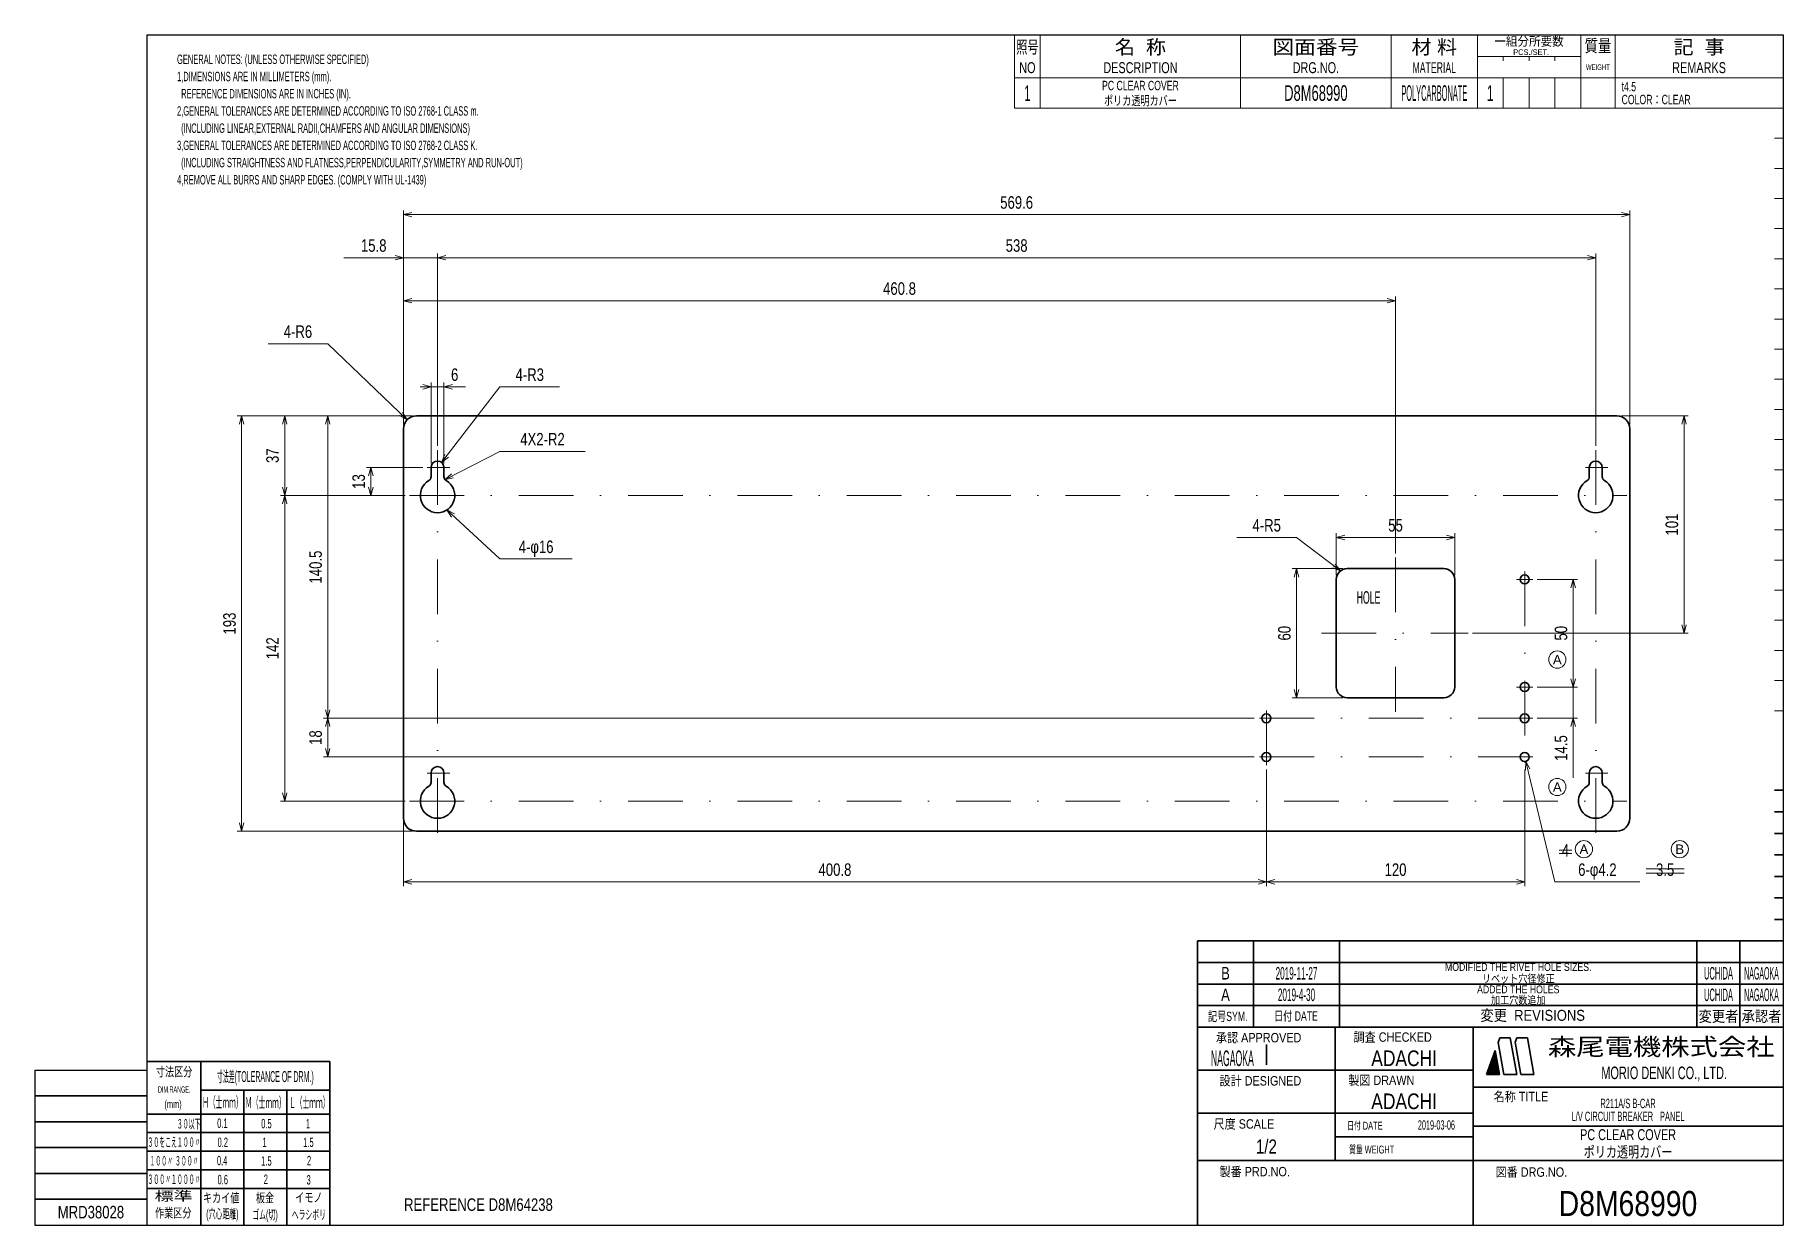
# Model space of a CAD drawing. Header units: millimetres. Extents: x 7 to 413, y 10 to 287.
import ezdxf
from ezdxf.enums import TextEntityAlignment as Align

# ---------------------------------------------------------------- set-up
doc = ezdxf.new("R2010")
doc.units = ezdxf.units.MM
doc.linetypes.add('DASHDOT', pattern=[25.3, 12.7, -6.3, 0, -6.3])
for name, color, linetype in [('GR1_05', 7, 'Continuous'), ('GR1_13', 7, 'Continuous'), ('GR1_16', 7, 'Continuous'), ('図面枠D8M', 7, 'Continuous'), ('表題、部品表', 7, 'Continuous'), ('表題、部品表_01', 7, 'Continuous'), ('表題、部品表_02', 7, 'Continuous'), ('表題、部品表_03', 7, 'Continuous')]:
    doc.layers.add(name, color=color, linetype=linetype)
doc.styles.add('HG丸ｺﾞｼｯｸM-PRO', font='')
doc.styles.get('HG丸ｺﾞｼｯｸM-PRO').set_extended_font_data('HG丸ｺﾞｼｯｸM-PRO')

# ---------------------------------------------------------------- blocks, each defined once
blk = doc.blocks.new('BLKF024')
at = {"layer": '図面枠D8M', "color": 4, "linetype": 'Continuous', "lineweight": 13}
for p, q in [((344.778471, 46.998727), (346.524087, 48.744343)), ((344.8594, 47.221078), (346.502888, 48.864566)), ((344.940329, 47.443428), (346.48169, 48.984789)), ((345.021258, 47.665778), (346.460491, 49.105012)), ((345.102186, 47.888128), (346.439293, 49.225235)), ((345.183115, 48.110479), (346.418094, 49.345457)), ((345.264044, 48.332829), (346.396896, 49.46568)), ((345.344973, 48.555179), (346.375697, 49.585903)), ((345.425902, 48.777529), (346.354499, 49.706126)), ((345.506831, 48.999879), (346.3333, 49.826349)), ((345.58776, 49.22223), (346.312102, 49.946572)), ((345.668689, 49.44458), (346.290903, 50.066794)), ((345.749617, 49.66693), (346.269705, 50.187017)), ((345.830546, 49.88928), (346.248506, 50.30724)), ((345.911475, 50.111631), (346.227307, 50.427463)), ((345.992404, 50.333981), (346.206109, 50.547686)), ((346.073333, 50.556331), (346.18491, 50.667909)), ((346.154262, 50.778681), (346.163712, 50.788131)), ((344.157871, 45.246757), (346.693675, 47.782561)), ((344.211969, 45.442276), (346.672477, 47.902784)), ((344.292898, 45.664626), (346.651278, 48.023006)), ((344.299292, 45.246757), (346.714874, 47.662338)), ((344.373827, 45.886976), (346.63008, 48.143229)), ((344.440714, 45.246757), (346.736072, 47.542115)), ((344.454756, 46.109327), (346.608881, 48.263452)), ((344.535684, 46.331677), (346.587682, 48.383675)), ((344.582135, 45.246757), (346.757271, 47.421892)), ((344.616613, 46.554027), (346.566484, 48.503898)), ((344.697542, 46.776377), (346.545285, 48.624121)), ((344.723556, 45.246757), (346.778469, 47.301669)), ((344.864978, 45.246757), (346.799668, 47.181447)), ((345.006399, 45.246757), (346.820866, 47.061224)), ((345.147821, 45.246757), (346.842065, 46.941001)), ((345.289242, 45.246757), (346.863263, 46.820778)), ((345.430663, 45.246757), (346.884462, 46.700555)), ((345.572085, 45.246757), (346.90566, 46.580332)), ((345.713506, 45.246757), (346.926859, 46.46011)), ((345.854927, 45.246757), (346.948057, 46.339887)), ((345.996349, 45.246757), (346.969256, 46.219664)), ((346.13777, 45.246757), (346.990455, 46.099441)), ((346.279191, 45.246757), (347.011653, 45.979218)), ((346.420613, 45.246757), (347.032852, 45.858995)), ((346.562034, 45.246757), (347.05405, 45.738773)), ((346.703455, 45.246757), (347.075249, 45.61855)), ((346.844877, 45.246757), (347.096447, 45.498327)), ((346.986298, 45.246757), (347.117646, 45.378104)), ((347.12772, 45.246757), (347.138844, 45.257881))]:
    blk.add_line(p, q, dxfattribs=at)
blk = doc.blocks.new('BLKF023')
at = {"layer": '図面枠D8M', "color": 2, "linetype": 'Continuous', "lineweight": 25}
for p, q in [((33, 286.75), (413, 286.75)), ((33, 286.75), (33, 10.25)), ((413, 286.75), (413, 10.25)), ((7, 46.25), (7, 10.25)), ((7, 46.25), (33, 46.25)), ((7, 10.25), (413, 10.25))]:
    blk.add_line(p, q, dxfattribs=at)
at = {"layer": '図面枠D8M', "color": 4, "linetype": 'Continuous', "lineweight": 13}
for p, q in [((413, 269.75), (411, 269.75)), ((413, 262.75), (411, 262.75)), ((413, 255.75), (411, 255.75)), ((413, 248.75), (411, 248.75)), ((413, 241.75), (411, 241.75)), ((413, 234.75), (411, 234.75)), ((413, 227.75), (411, 227.75)), ((413, 220.75), (411, 220.75)), ((413, 213.75), (411, 213.75)), ((413, 206.75), (411, 206.75)), ((413, 199.75), (411, 199.75)), ((413, 192.75), (411, 192.75)), ((413, 185.75), (411, 185.75)), ((413, 178.75), (411, 178.75)), ((413, 171.75), (411, 171.75)), ((413, 164.75), (411, 164.75)), ((413, 157.75), (411, 157.75)), ((413, 150.75), (411, 150.75)), ((413, 143.75), (411, 143.75)), ((413, 136.75), (411, 136.75)), ((411, 129.75), (413, 129.75))]:
    blk.add_line(p, q, dxfattribs=at)
at = {"layer": '図面枠D8M', "color": 3, "linetype": 'Continuous', "lineweight": 35}
for p, q in [((413, 111.25), (411, 111.25)), ((413, 106.25), (411, 106.25)), ((413, 101.25), (411, 101.25)), ((413, 96.25), (411, 96.25)), ((413, 91.25), (411, 91.25)), ((413, 86.25), (411, 86.25)), ((413, 81.25), (411, 81.25)), ((277, 76.25), (413, 76.25)), ((277, 76.25), (277, 10.25)), ((290, 76.25), (290, 56.25)), ((310, 76.25), (310, 56.25)), ((393, 76.25), (393, 56.25)), ((403, 76.25), (403, 56.25)), ((277, 71.25), (413, 71.25)), ((277, 66.25), (413, 66.25)), ((277, 61.25), (413, 61.25)), ((277, 56.25), (413, 56.25)), ((309, 56.25), (309, 25.25)), ((341, 56.25), (341, 10.25)), ((346.84, 52.65), (347.23, 53.75)), ((347.23, 53.75), (349.64, 53.75)), ((351.14, 45.25), (349.64, 53.75)), ((351.18, 53.75), (350.82, 52.76)), ((351.18, 53.75), (353.64, 53.75)), ((355.14, 45.25), (353.64, 53.75)), ((293, 52.17), (293, 47.48)), ((344.14, 45.25), (346.16, 50.8)), ((347.14, 45.25), (346.16, 50.8)), ((348.14, 45.25), (346.84, 52.65)), ((352.14, 45.25), (350.82, 52.76)), ((33, 48.25), (75.5, 48.25)), ((45.5, 48.25), (45.5, 10.25)), ((75.5, 48.25), (75.5, 10.25)), ((277, 46.25), (341, 46.25)), ((344.14, 45.25), (347.14, 45.25)), ((348.14, 45.25), (351.14, 45.25)), ((352.14, 45.25), (355.14, 45.25)), ((45.5, 41.55), (75.5, 41.55)), ((55.5, 41.55), (55.5, 10.25)), ((65.5, 41.55), (65.5, 10.25)), ((341, 42.25), (413, 42.25)), ((7, 40.25), (33, 40.25)), ((7, 34.25), (33, 34.25)), ((33, 36.05), (75.5, 36.05)), ((277, 36.25), (341, 36.25)), ((341, 33.25), (413, 33.25)), ((33, 31.72), (75.5, 31.72)), ((309, 30.75), (341, 30.75)), ((7, 28.25), (33, 28.25)), ((33, 27.4), (75.5, 27.4)), ((277, 25.25), (413, 25.25)), ((7, 22.25), (33, 22.25)), ((33, 23.07), (75.5, 23.07)), ((33, 16.25), (7, 16.25)), ((33, 18.75), (75.5, 18.75))]:
    blk.add_line(p, q, dxfattribs=at)
at = {"layer": '図面枠D8M', "color": 4, "linetype": 'Continuous', "lineweight": 13}
blk.add_blockref('BLKF024', (0, 0), dxfattribs=at)
at = {"layer": '図面枠D8M', "color": 4, "linetype": 'Continuous', "lineweight": 13, "style": 'HG丸ｺﾞｼｯｸM-PRO'}
for s, height, width, p in [('記号SYM.', 2.182, 0.69227, (284.03, 58.74)), ('日付 DATE', 2.182, 0.692507, (299.87, 58.83)), ('変更  REVISIONS', 2.5455, 0.887352, (354.85, 58.97)), ('変更者', 2.545, 0.887717, (398, 58.75)), ('承認者', 2.545, 0.887717, (408, 58.75)), ('承認 APPROVED', 2.1818, 0.863151, (291.21, 53.79)), ('調査 CHECKED', 2.182, 0.863174, (322.34, 53.92)), ('寸法差(TOLERANCE OF DRM.)', 2.5455, 0.382528, (60.52, 44.75)), ('設計 DESIGNED', 2.1818, 0.862613, (291.61, 43.76)), ('製図 DRAWN', 2.182, 0.863099, (319.7, 43.9)), ('DIM.RANGE.', 1.455, 0.522543, (39.35, 41.74)), ('名称 TITLE', 2.182, 0.862489, (352.13, 40.11)), ('Ｈ（士ｍｍ）', 2.545, 0.439786, (50.53, 38.76)), ('Ｍ（士ｍｍ）', 2.545, 0.439786, (60.52, 38.71)), ('Ｌ（士ｍｍ）', 2.545, 0.439786, (70.7, 38.71)), ('３０以下', 2.182, 0.44793, (42.7, 33.77)), ('0.1', 2.182, 0.522424, (50.53, 33.92)), ('0.5', 2.182, 0.522424, (60.76, 33.82)), ('1', 2.18, 0.521199, (70.42, 33.82)), ('尺度 SCALE', 2.182, 0.862581, (287.78, 33.74)), ('日付 DATE', 1.818, 0.618255, (315.88, 33.34)), ('３０をこえ１００〃', 2.182, 0.44793, (39.29, 29.52)), ('0.2', 2.182, 0.522424, (50.62, 29.48)), ('1', 2.18, 0.521199, (60.33, 29.48)), ('1.5', 2.182, 0.522424, (70.52, 29.48)), ('質量 WEIGHT', 1.818, 0.618812, (317.46, 27.8)), ('１００〃 ３００〃', 2.182, 0.448161, (39.29, 25.18)), ('0.4', 2.182, 0.522424, (50.48, 25.24)), ('1.5', 2.182, 0.522424, (60.76, 25.15)), ('2', 2.18, 0.521199, (70.66, 25.24)), ('３００〃１０００〃', 2.182, 0.44793, (39.29, 20.89)), ('0.6', 2.182, 0.522424, (50.62, 20.81)), ('2', 2.18, 0.521199, (60.62, 20.9)), ('3', 2.18, 0.521199, (70.56, 20.76)), ('製番 PRD.NO.', 2.182, 0.863299, (290.29, 22.66)), ('図番 DRG.NO.', 2.182, 0.863083, (354.56, 22.56)), ('キカイ値', 2.182, 0.692256, (50.24, 16.58)), ('板金', 2.182, 0.692256, (60.43, 16.58)), ('イモノ', 2.182, 0.692256, (70.61, 16.67))]:
    blk.add_text(s, height=height, dxfattribs=dict(at, width=width)).set_placement(p, align=Align.MIDDLE_CENTER)
at = {"layer": '図面枠D8M', "color": 2, "linetype": 'Continuous', "lineweight": 25, "style": 'HG丸ｺﾞｼｯｸM-PRO', "width": 1.206081}
blk.add_text('森尾電機株式会社', height=4, dxfattribs=at).set_placement((384.72, 51.68), align=Align.MIDDLE_CENTER)
at = {"layer": '図面枠D8M', "color": 4, "linetype": 'Continuous', "lineweight": 13, "style": 'HG丸ｺﾞｼｯｸM-PRO'}
for s, height, width, p in [('寸法区分', 2.182, 0.692256, (39.31, 44.15)), ('(mm)', 1.818, 0.619256, (39.07, 36.89)), ('標準', 2.182, 1.489301, (39.21, 15.25)), ('作業区分', 2.182, 0.692256, (39.12, 11.35)), ('(穴心距離)', 2.182, 0.521231, (50.53, 11.11)), ('ゴム(切)', 2.182, 0.521232, (60.43, 10.92)), ('ヘラシボリ', 2.182, 0.521228, (70.61, 10.92))]:
    blk.add_text(s, height=height, dxfattribs=dict(at, width=width)).set_placement(p, align=Align.BOTTOM_CENTER)
at = {"layer": '図面枠D8M', "color": 3, "linetype": 'Continuous', "lineweight": 35, "style": 'HG丸ｺﾞｼｯｸM-PRO', "width": 0.652197}
blk.add_text('MORIO DENKI CO., LTD.', height=2.9091, dxfattribs=at).set_placement((385.38, 45.61), align=Align.MIDDLE_CENTER)
blk = doc.blocks.new('BLKF025')
at = {"layer": '図面枠D8M', "color": 3, "linetype": 'Continuous', "lineweight": 35, "style": 'HG丸ｺﾞｼｯｸM-PRO'}
for s, height, width, p in [('B', 2.91, 0.78204, (283.5, 68.75)), ('2019-11-27', 2.909, 0.488281, (300, 68.75)), ('UCHIDA', 2.909, 0.415827, (398, 68.75)), ('NAGAOKA', 2.909, 0.334453, (408, 68.75)), ('A', 2.91, 0.782973, (283.5, 63.75)), ('2019-4-30', 2.909, 0.488281, (300, 63.75)), ('ADDED THE HOLES', 1.8182, 0.831554, (351.5, 65)), ('UCHIDA', 2.909, 0.415827, (398, 63.75)), ('NAGAOKA', 2.909, 0.334453, (408, 63.75)), ('NAGAOKA', 3.636, 0.414524, (285.11, 49)), ('ADACHI', 3.636, 0.830909, (325, 49)), ('ADACHI', 3.636, 0.830909, (325, 39)), ('L/V CIRCUIT BREAKER\u3000PANEL', 2.1818, 0.522183, (377, 35.5)), ('R211A/S B-CAR', 2.1818, 0.521847, (377, 38.5)), ('2019-03-06', 2.182, 0.482412, (332.5, 33.5)), ('PC CLEAR COVER', 2.5455, 0.741449, (377, 31.25)), ('1/2', 3.273, 0.80628, (293, 28.5)), ('D8M68990', 5.818, 0.845432, (377, 15.25))]:
    blk.add_text(s, height=height, dxfattribs=dict(at, width=width)).set_placement(p, align=Align.MIDDLE_CENTER)
at = {"layer": '図面枠D8M', "color": 3, "linetype": 'Continuous', "lineweight": 35, "style": 'HG丸ｺﾞｼｯｸM-PRO', "width": 0.830922}
blk.add_text('MODIFIED THE RIVET HOLE SIZES.', height=1.8182, dxfattribs=at).set_placement((351.5, 68.75), align=Align.BOTTOM_CENTER)
blk = doc.blocks.new('BLKF026')
at = {"layer": '表題、部品表_02', "color": 4, "linetype": 'Continuous', "lineweight": 13}
for p, q in [((234.5, 276.75), (234.5, 269.75)), ((234.5, 276.75), (413, 276.75)), ((240.5, 276.75), (240.5, 269.75)), ((287, 276.75), (287, 269.75)), ((322, 276.75), (322, 269.75)), ((342, 276.75), (342, 269.75)), ((348, 276.75), (348, 269.75)), ((354, 276.75), (354, 269.75)), ((360, 269.75), (360, 276.75)), ((366, 276.75), (366, 269.75)), ((374, 276.75), (374, 269.75)), ((413, 276.75), (413, 269.75)), ((234.5, 269.75), (413, 269.75))]:
    blk.add_line(p, q, dxfattribs=at)
blk = doc.blocks.new('BLKF029')
at = {"layer": '表題、部品表_01', "color": 4, "linetype": 'Continuous', "lineweight": 13}
for p, q in [((234.5, 286.75), (234.5, 276.75)), ((234.5, 286.75), (413, 286.75)), ((240.5, 286.75), (240.5, 276.75)), ((287, 286.75), (287, 276.75)), ((322, 286.75), (322, 276.75)), ((342, 286.75), (342, 276.75)), ((366, 286.75), (366, 276.75)), ((374, 286.75), (374, 276.75)), ((413, 286.75), (413, 276.75)), ((342, 281.75), (366, 281.75)), ((348, 280.75), (348, 281.75)), ((354, 281.75), (354, 280.75)), ((360, 281.75), (360, 280.75)), ((234.5, 276.75), (413, 276.75))]:
    blk.add_line(p, q, dxfattribs=at)
at = {"layer": '表題、部品表_01', "color": 3, "linetype": 'Continuous', "lineweight": 35, "style": 'HG丸ｺﾞｼｯｸM-PRO'}
for s, height, width, p in [('照号', 2.909, 0.651535, (237.5, 283.95)), ('名  称', 3.273, 1.042426, (263.75, 283.95)), ('図面番号', 3.273, 1.127518, (304.5, 283.95)), ('材 料', 3.273, 1.042439, (332, 283.95)), ('一組分所要数', 2.036, 0.966638, (354, 285.25)), ('質量', 2.909, 0.781842, (370, 284.25)), ('記  事', 3.273, 1.042426, (393.5, 283.95)), ('NO', 2.545, 0.740841, (237.5, 279.15)), ('DESCRIPTION', 2.5455, 0.741365, (263.75, 279.15)), ('DRG.NO.', 2.545, 0.741189, (304.5, 279.15)), ('MATERIAL', 2.545, 0.594756, (332, 279.15)), ('PCS./SET.', 1.309, 0.862935, (354.5, 282.75)), ('REMARKS', 2.545, 0.742803, (393.5, 279.15)), ('WEIGHT', 1.309, 0.635507, (370, 279.25))]:
    blk.add_text(s, height=height, dxfattribs=dict(at, width=width)).set_placement(p, align=Align.MIDDLE_CENTER)
blk = doc.blocks.new('BLKF028')
at = {"layer": '表題、部品表_01', "color": 3, "linetype": 'Continuous', "lineweight": 13}
blk.add_blockref('BLKF029', (0, 0), dxfattribs=at)
blk = doc.blocks.new('FXTIP_ARROW_S')
at = {"color": 0, "linetype": 'Continuous', "lineweight": -2}
for q in [(-1, 0), (-0.97, 0.26), (-0.97, -0.26)]:
    blk.add_line((0, 0), q, dxfattribs=at)
blk = doc.blocks.new('FXTIP_ARROW_E')
at = {"color": 0, "linetype": 'Continuous', "lineweight": -2}
for q in [(-1, 0), (-0.97, 0.26), (-0.97, -0.26)]:
    blk.add_line((0, 0), q, dxfattribs=at)
blk = doc.blocks.new('BLKF030')
at = {"layer": 'GR1_05', "color": 4, "linetype": 'Continuous', "lineweight": 13}
blk.add_circle((366.75, 97.58), 2, dxfattribs=at)
at = {"layer": 'GR1_05', "color": 4, "linetype": 'Continuous', "lineweight": 13, "style": 'HG丸ｺﾞｼｯｸM-PRO', "width": 1.042301}
blk.add_text('A', height=2.18, dxfattribs=at).set_placement((366.75, 97.58), align=Align.MIDDLE_CENTER)
blk = doc.blocks.new('BLKF031')
at = {"layer": 'GR1_05', "color": 4, "linetype": 'Continuous', "lineweight": 13}
blk.add_circle((360.57, 112.03), 2, dxfattribs=at)
at = {"layer": 'GR1_05', "color": 4, "linetype": 'Continuous', "lineweight": 13, "style": 'HG丸ｺﾞｼｯｸM-PRO', "width": 1.042301}
blk.add_text('A', height=2.18, dxfattribs=at).set_placement((360.57, 112.03), align=Align.MIDDLE_CENTER)
blk = doc.blocks.new('BLKF032')
at = {"layer": 'GR1_05', "color": 4, "linetype": 'Continuous', "lineweight": 13}
blk.add_circle((360.57, 141.63), 2, dxfattribs=at)
at = {"layer": 'GR1_05', "color": 4, "linetype": 'Continuous', "lineweight": 13, "style": 'HG丸ｺﾞｼｯｸM-PRO', "width": 1.042301}
blk.add_text('A', height=2.18, dxfattribs=at).set_placement((360.57, 141.63), align=Align.MIDDLE_CENTER)
blk = doc.blocks.new('BLKF034')
at = {"layer": 'GR1_13', "color": 3, "linetype": 'Continuous', "lineweight": 35}
for p, q in [((99, 184.25), (99, 186.25)), ((99, 184.08), (99, 184.25)), ((102, 184.25), (102, 186.25)), ((102, 184.08), (102, 184.25))]:
    blk.add_line(p, q, dxfattribs=at)
for centre, radius, start, end in [((100.5, 186.25), 1.5, 0, 180), ((100.5, 179.75), 4, 120, 60), ((98, 184.08), 1, 300, 0), ((103, 184.08), 1, 180, 240)]:
    blk.add_arc(centre, radius, start, end, dxfattribs=at)
blk = doc.blocks.new('BLKF035')
at = {"layer": 'GR1_13', "color": 3, "linetype": 'Continuous', "lineweight": 35}
for p, q in [((99, 113.25), (99, 115.25)), ((102, 113.25), (102, 115.25)), ((99, 113.08), (99, 113.25)), ((102, 113.08), (102, 113.25))]:
    blk.add_line(p, q, dxfattribs=at)
for centre, radius, start, end in [((100.5, 115.25), 1.5, 0, 180), ((100.5, 108.75), 4, 120, 60), ((98, 113.08), 1, 300, 0), ((103, 113.08), 1, 180, 240)]:
    blk.add_arc(centre, radius, start, end, dxfattribs=at)
blk = doc.blocks.new('BLKF036')
at = {"layer": 'GR1_13', "color": 3, "linetype": 'Continuous', "lineweight": 35}
for p, q in [((368, 113.25), (368, 115.25)), ((371, 113.25), (371, 115.25)), ((368, 113.08), (368, 113.25)), ((371, 113.08), (371, 113.25))]:
    blk.add_line(p, q, dxfattribs=at)
for centre, radius, start, end in [((369.5, 115.25), 1.5, 0, 180), ((369.5, 108.75), 4, 120, 60), ((367, 113.08), 1, 300, 0), ((372, 113.08), 1, 180, 240)]:
    blk.add_arc(centre, radius, start, end, dxfattribs=at)
blk = doc.blocks.new('BLKF037')
at = {"layer": 'GR1_13', "color": 3, "linetype": 'Continuous', "lineweight": 35}
for p, q in [((368, 184.25), (368, 186.25)), ((368, 184.08), (368, 184.25)), ((371, 184.25), (371, 186.25)), ((371, 184.08), (371, 184.25))]:
    blk.add_line(p, q, dxfattribs=at)
for centre, radius, start, end in [((369.5, 186.25), 1.5, 0, 180), ((369.5, 179.75), 4, 120, 60), ((367, 184.08), 1, 300, 0), ((372, 184.08), 1, 180, 240)]:
    blk.add_arc(centre, radius, start, end, dxfattribs=at)
blk = doc.blocks.new('BLKF033')
at = {"layer": 'GR1_13', "color": 3, "linetype": 'Continuous', "lineweight": 35}
for p, q in [((92.6, 104.75), (92.6, 195.25)), ((95.6, 198.25), (374.4, 198.25)), ((377.4, 104.75), (377.4, 195.25)), ((311.75, 162.75), (334.25, 162.75)), ((309.25, 135.25), (309.25, 160.25)), ((336.75, 135.25), (336.75, 160.25)), ((311.75, 132.75), (334.25, 132.75)), ((95.6, 101.75), (374.4, 101.75))]:
    blk.add_line(p, q, dxfattribs=at)
for centre in [(353, 160.25), (353, 135.25), (293, 128), (353, 128), (293, 119), (353, 119)]:
    blk.add_circle(centre, 1.05, dxfattribs=at)
for centre, radius, start, end in [((95.6, 195.25), 3, 90, 180), ((374.4, 195.25), 3, 0, 90), ((311.75, 160.25), 2.5, 90, 180), ((334.25, 160.25), 2.5, 0, 90), ((311.75, 135.25), 2.5, 180, 270), ((334.25, 135.25), 2.5, 270, 0), ((95.6, 104.75), 3, 180, 270), ((374.4, 104.75), 3, 270, 0)]:
    blk.add_arc(centre, radius, start, end, dxfattribs=at)
for name in ['BLKF034', 'BLKF037', 'BLKF035', 'BLKF036']:
    blk.add_blockref(name, (0, 0), dxfattribs=at)
blk = doc.blocks.new('BLKF038')
at = {"layer": 'GR1_05', "color": 4, "linetype": 'Continuous', "lineweight": 13}
blk.add_circle((389.02, 97.58), 2, dxfattribs=at)
at = {"layer": 'GR1_05', "color": 4, "linetype": 'Continuous', "lineweight": 13, "style": 'HG丸ｺﾞｼｯｸM-PRO', "width": 1.04272}
blk.add_text('B', height=2.18, dxfattribs=at).set_placement((389.02, 97.58), align=Align.MIDDLE_CENTER)

msp = doc.modelspace()

# ---------------------------------------------------------------- linework, layer by layer
at = {"layer": 'GR1_05', "color": 4, "linetype": 'Continuous', "lineweight": 13}
for p, q in [((360.99, 97.36), (363.95, 97.36)), ((360.99, 96.56), (363.95, 96.56)), ((381.18, 93), (390.06, 93)), ((381.18, 92), (390.06, 92))]:
    msp.add_line(p, q, dxfattribs=at)
at = {"layer": 'GR1_13', "color": 4, "linetype": 'DASHDOT', "lineweight": 13}
for p, q in [((100.5, 190.29), (100.5, 100.69)), ((369.5, 190.29), (369.5, 100.63)), ((98.12, 186.25), (103.34, 186.25)), ((367.12, 186.25), (372.34, 186.25)), ((93.96, 179.75), (376.72, 179.75)), ((323, 165.31), (323, 129.5)), ((354.87, 160.25), (351.12, 160.25)), ((353, 162.12), (353, 117.12)), ((305.78, 147.75), (339.89, 147.75)), ((354.87, 135.25), (351.12, 135.25)), ((354.87, 128), (291.13, 128)), ((293, 117.12), (293, 129.87)), ((354.87, 119), (291.13, 119)), ((98.12, 115.25), (103.34, 115.25)), ((367.12, 115.25), (372.34, 115.25)), ((93.96, 108.75), (376.72, 108.75))]:
    msp.add_line(p, q, dxfattribs=at)
at = {"layer": 'GR1_16', "color": 4, "linetype": 'Continuous', "lineweight": 13}
for p, q in [((92.6, 196.25), (92.6, 246)), ((92.6, 245), (377.4, 245)), ((377.4, 196.25), (377.4, 246)), ((92.6, 196.25), (92.6, 236)), ((100.5, 191.29), (100.5, 236)), ((369.5, 191.29), (369.5, 236)), ((78.76, 235), (92.6, 235)), ((92.6, 235), (100.5, 235)), ((100.5, 235), (369.5, 235)), ((92.6, 196.25), (92.6, 226)), ((92.6, 225), (323, 225)), ((323, 166.31), (323, 226)), ((75, 215), (61.16, 215)), ((93.43, 197.33), (75, 215)), ((96.5, 205), (99, 205)), ((99, 187.25), (99, 206)), ((99, 205), (102, 205)), ((101.42, 187.44), (115, 205)), ((102, 187.25), (102, 206)), ((102, 205), (106.96, 205)), ((115, 205), (128.84, 205)), ((94.6, 198.25), (54, 198.25)), ((55, 101.75), (55, 198.25)), ((94.6, 198.25), (64, 198.25)), ((65, 179.75), (65, 198.25)), ((94.6, 198.25), (74, 198.25)), ((75, 128), (75, 198.25)), ((375.4, 198.25), (391, 198.25)), ((390, 147.75), (390, 198.25)), ((102.24, 183.43), (115, 190)), ((115, 190), (134.76, 190)), ((97.12, 186.25), (84, 186.25)), ((85, 179.75), (85, 186.25)), ((92.96, 179.75), (64, 179.75)), ((65, 108.75), (65, 179.75)), ((92.96, 179.75), (84, 179.75)), ((102.67, 176.39), (115, 165)), ((309.25, 161.25), (309.25, 171)), ((336.75, 161.25), (336.75, 171)), ((300, 170), (286.16, 170)), ((310.19, 162.21), (300, 170)), ((309.25, 170), (336.75, 170)), ((115, 165), (131.8, 165)), ((310.75, 162.75), (299, 162.75)), ((300, 132.75), (300, 162.75)), ((340.89, 147.75), (391, 147.75)), ((310.75, 132.75), (299, 132.75)), ((290.13, 128), (74, 128)), ((75, 119), (75, 128)), ((290.13, 119), (74, 119)), ((353.25, 117.98), (360, 90)), ((293, 116.12), (293, 89)), ((353, 116.12), (353, 89)), ((92.96, 108.75), (64, 108.75)), ((94.6, 101.75), (54, 101.75)), ((92.6, 103.75), (92.6, 89)), ((92.6, 90), (293, 90)), ((293, 90), (353, 90)), ((360, 90), (379.76, 90))]:
    msp.add_line(p, q, dxfattribs=at)
at = {"layer": 'GR1_16', "color": 254, "linetype": 'Continuous', "lineweight": 13}
for p, q in [((355.87, 160.25), (365.25, 160.25)), ((364.25, 135.25), (364.25, 160.25)), ((355.87, 135.25), (365.25, 135.25)), ((364.25, 128), (364.25, 135.25)), ((355.87, 128), (365.25, 128)), ((364.25, 114.16), (364.25, 128))]:
    msp.add_line(p, q, dxfattribs=at)

# ---------------------------------------------------------------- block references
at = {"layer": 'GR1_05', "color": 4, "linetype": 'Continuous', "lineweight": 13}
for name in ['BLKF032', 'BLKF031', 'BLKF030', 'BLKF038']:
    msp.add_blockref(name, (0, 0), dxfattribs=at)
at = {"layer": 'GR1_13', "color": 3, "linetype": 'Continuous', "lineweight": 35}
msp.add_blockref('BLKF033', (0, 0), dxfattribs=at)
at = {"layer": 'GR1_16', "color": 4, "linetype": 'Continuous', "lineweight": 13, "xscale": 2, "yscale": 2}
for name, p, rotation in [('FXTIP_ARROW_S', (92.6, 245), 180), ('FXTIP_ARROW_E', (377.4, 245), 360), ('FXTIP_ARROW_E', (92.6, 235), 360), ('FXTIP_ARROW_S', (100.5, 235), 180), ('FXTIP_ARROW_E', (369.5, 235), 360), ('FXTIP_ARROW_S', (92.6, 225), 180), ('FXTIP_ARROW_E', (323, 225), 360), ('FXTIP_ARROW_E', (99, 205), 360), ('FXTIP_ARROW_S', (102, 205), 180), ('FXTIP_ARROW_S', (93.43, 197.33), 316.2067946135617), ('FXTIP_ARROW_E', (55, 198.25), 90), ('FXTIP_ARROW_E', (65, 198.25), 90), ('FXTIP_ARROW_E', (75, 198.25), 90), ('FXTIP_ARROW_E', (390, 198.25), 90), ('FXTIP_ARROW_S', (101.42, 187.44), 232.28402593533), ('FXTIP_ARROW_E', (85, 186.25), 90), ('FXTIP_ARROW_S', (102.24, 183.43), 207.2214270480046), ('FXTIP_ARROW_S', (65, 179.75), 270), ('FXTIP_ARROW_E', (65, 179.75), 90), ('FXTIP_ARROW_S', (85, 179.75), 270), ('FXTIP_ARROW_S', (102.67, 176.39), 137.2860344649492), ('FXTIP_ARROW_S', (309.25, 170), 180), ('FXTIP_ARROW_E', (336.75, 170), 360), ('FXTIP_ARROW_E', (300, 162.75), 90), ('FXTIP_ARROW_S', (310.19, 162.21), 322.5929313454943), ('FXTIP_ARROW_S', (390, 147.75), 270), ('FXTIP_ARROW_S', (300, 132.75), 270), ('FXTIP_ARROW_S', (75, 128), 270), ('FXTIP_ARROW_E', (75, 128), 90), ('FXTIP_ARROW_S', (75, 119), 270), ('FXTIP_ARROW_S', (353.25, 117.98), 103.5704350800728), ('FXTIP_ARROW_S', (65, 108.75), 270), ('FXTIP_ARROW_S', (55, 101.75), 270), ('FXTIP_ARROW_S', (92.6, 90), 180), ('FXTIP_ARROW_E', (293, 90), 360), ('FXTIP_ARROW_S', (293, 90), 180), ('FXTIP_ARROW_E', (353, 90), 360)]:
    msp.add_blockref(name, p, dxfattribs=dict(at, rotation=rotation))
at = {"layer": 'GR1_16', "color": 254, "linetype": 'Continuous', "lineweight": 13, "xscale": 2, "yscale": 2}
for name, p, rotation in [('FXTIP_ARROW_E', (364.25, 160.25), 90), ('FXTIP_ARROW_S', (364.25, 135.25), 270), ('FXTIP_ARROW_E', (364.25, 128), 90)]:
    msp.add_blockref(name, p, dxfattribs=dict(at, rotation=rotation))
at = {"layer": '図面枠D8M', "color": 4, "linetype": 'Continuous', "lineweight": 13}
msp.add_blockref('BLKF023', (0, 0), dxfattribs=at)
at = {"layer": '図面枠D8M', "color": 3, "linetype": 'Continuous', "lineweight": 35}
msp.add_blockref('BLKF025', (0, 0), dxfattribs=at)
at = {"layer": '表題、部品表_01', "color": 3, "linetype": 'Continuous', "lineweight": 13}
msp.add_blockref('BLKF028', (0, 0), dxfattribs=at)
at = {"layer": '表題、部品表_02', "color": 4, "linetype": 'Continuous', "lineweight": 13}
msp.add_blockref('BLKF026', (0, 0), dxfattribs=at)

# ---------------------------------------------------------------- texts
at = {"layer": 'GR1_05', "color": 3, "linetype": 'Continuous', "lineweight": 35, "style": 'HG丸ｺﾞｼｯｸM-PRO'}
for s, height, width, p in [('4', 2.91, 0.784542, (362.47, 94.96)), ('3.5', 2.909, 0.784839, (385.62, 90.5))]:
    msp.add_text(s, height=height, dxfattribs=dict(at, width=width)).set_placement(p, align=Align.BOTTOM_CENTER)
at = {"layer": 'GR1_16', "color": 3, "linetype": 'Continuous', "lineweight": 35, "style": 'HG丸ｺﾞｼｯｸM-PRO'}
for s, height, rotation, width, p in [('569.6', 2.909, 0, 0.7847, (235, 245.5)), ('15.8', 2.909, 0, 0.784749, (85.68, 235.5)), ('538', 2.909, 0, 0.784542, (235, 235.5)), ('460.8', 2.909, 0, 0.7847, (207.8, 225.5)), ('6', 2.91, 0, 0.784542, (104.48, 205.5)), ('37', 2.909, 90, 0.784542, (64.5, 189)), ('13', 2.909, 90, 0.784542, (84.5, 183)), ('101', 2.909, 90, 0.784542, (389.5, 173)), ('55', 2.909, 0, 0.784542, (323, 170.5)), ('140.5', 2.909, 90, 0.7847, (74.5, 163.12)), ('193', 2.909, 90, 0.784542, (54.5, 150)), ('142', 2.909, 90, 0.784542, (64.5, 144.25)), ('60', 2.909, 90, 0.784542, (299.5, 147.75)), ('18', 2.909, 90, 0.784542, (74.5, 123.5)), ('400.8', 2.909, 0, 0.7847, (192.8, 90.5)), ('120', 2.909, 0, 0.784542, (323, 90.5))]:
    msp.add_text(s, height=height, rotation=rotation, dxfattribs=dict(at, width=width)).set_placement(p, align=Align.BOTTOM_CENTER)
for s, width, p in [('4-R6', 0.783129, (68.08, 215.5)), ('4-R3', 0.783129, (121.92, 205.5)), ('4X2-R2', 0.783365, (124.88, 190.5)), ('4-R5', 0.783129, (293.08, 170.5)), ('4-φ16', 0.783376, (123.4, 165.5)), ('6-φ4.2', 0.783565, (369.88, 90.5))]:
    msp.add_text(s, height=2.909, dxfattribs=dict(at, width=width)).set_placement(p, align=Align.BOTTOM_CENTER)
at = {"layer": 'GR1_16', "color": 3, "linetype": 'Continuous', "lineweight": 35, "style": 'HG丸ｺﾞｼｯｸM-PRO', "width": 0.521888}
msp.add_text('HOLE', height=2.909, dxfattribs=at).set_placement((316.73, 156.06), align=Align.MIDDLE_CENTER)
at = {"layer": 'GR1_16', "color": 254, "linetype": 'Continuous', "lineweight": 35, "style": 'HG丸ｺﾞｼｯｸM-PRO'}
for s, width, p in [('50', 0.784542, (363.75, 147.75)), ('14.5', 0.784749, (363.75, 121.08))]:
    msp.add_text(s, height=2.909, rotation=90, dxfattribs=dict(at, width=width)).set_placement(p, align=Align.BOTTOM_CENTER)
at = {"layer": '図面枠D8M', "color": 3, "linetype": 'Continuous', "lineweight": 35, "style": 'HG丸ｺﾞｼｯｸM-PRO'}
for s, width, p in [('GENERAL NOTES: (UNLESS OTHERWISE SPECIFIED)', 0.52211, (40, 282.19)), ('1,DIMENSIONS ARE IN MILLIMETERS (mm).', 0.522052, (40, 278.19)), ('  REFERENCE DIMENSIONS ARE IN INCHES (IN).', 0.522009, (40, 274.19)), ('2,GENERAL TOLERANCES ARE DETERMINED ACCORDING TO ISO 2768-1 CLASS m.', 0.522186, (40, 270.19)), ('  (INCLUDING LINEAR,EXTERNAL RADII,CHAMFERS AND ANGULAR DIMENSIONS)', 0.522355, (40, 266.19)), ('3,GENERAL TOLERANCES ARE DETERMINED ACCORDING TO ISO 2768-2 CLASS K.', 0.52223, (40, 262.19)), ('  (INCLUDING STRAIGHTNESS AND FLATNESS,PERPENDICULARITY,SYMMETRY AND RUN-OUT)', 0.522087, (40, 258.19)), ('4,REMOVE ALL BURRS AND SHARP EDGES. (COMPLY WITH UL-1439)', 0.52235, (40, 254.19))]:
    msp.add_text(s, height=2.1818, dxfattribs=dict(at, width=width)).set_placement(p, align=Align.TOP_LEFT)
for s, height, width, p in [('リベット穴径修正', 1.818, 0.830707, (351.5, 67.5)), ('加工穴数追加', 1.818, 0.830707, (351.5, 62.5)), ('ポリカ透明カバー', 2.545, 0.741121, (377, 27.25)), ('MRD38028', 2.909, 0.783793, (20, 13.25))]:
    msp.add_text(s, height=height, dxfattribs=dict(at, width=width)).set_placement(p, align=Align.MIDDLE_CENTER)
at = {"layer": '表題、部品表', "color": 3, "linetype": 'Continuous', "lineweight": 35, "style": 'HG丸ｺﾞｼｯｸM-PRO', "width": 0.783702}
msp.add_text('REFERENCE D8M64238', height=2.9091, dxfattribs=at).set_placement((110, 15), align=Align.MIDDLE_CENTER)
at = {"layer": '表題、部品表_03', "color": 3, "linetype": 'Continuous', "lineweight": 35, "style": 'HG丸ｺﾞｼｯｸM-PRO'}
for s, height, width, p in [('PC CLEAR COVER', 2.1818, 0.691907, (263.75, 275)), ('1', 3.64, 0.521199, (237.5, 273.25)), ('ポリカ透明カバー', 2.182, 0.692256, (263.75, 271.5)), ('D8M68990', 3.636, 0.619412, (304.5, 273.25)), ('POLYCARBONATE', 3.6364, 0.310163, (332, 273.25)), ('1', 3.64, 0.576062, (345, 273.25))]:
    msp.add_text(s, height=height, dxfattribs=dict(at, width=width)).set_placement(p, align=Align.MIDDLE_CENTER)
for s, height, width, p in [('t4.5', 2.182, 0.690457, (375.5, 274.75)), ('COLOR：CLEAR', 2.1818, 0.692597, (375.5, 271.75))]:
    msp.add_text(s, height=height, dxfattribs=dict(at, width=width)).set_placement(p, align=Align.MIDDLE_LEFT)

doc.saveas('drawing.dxf')
